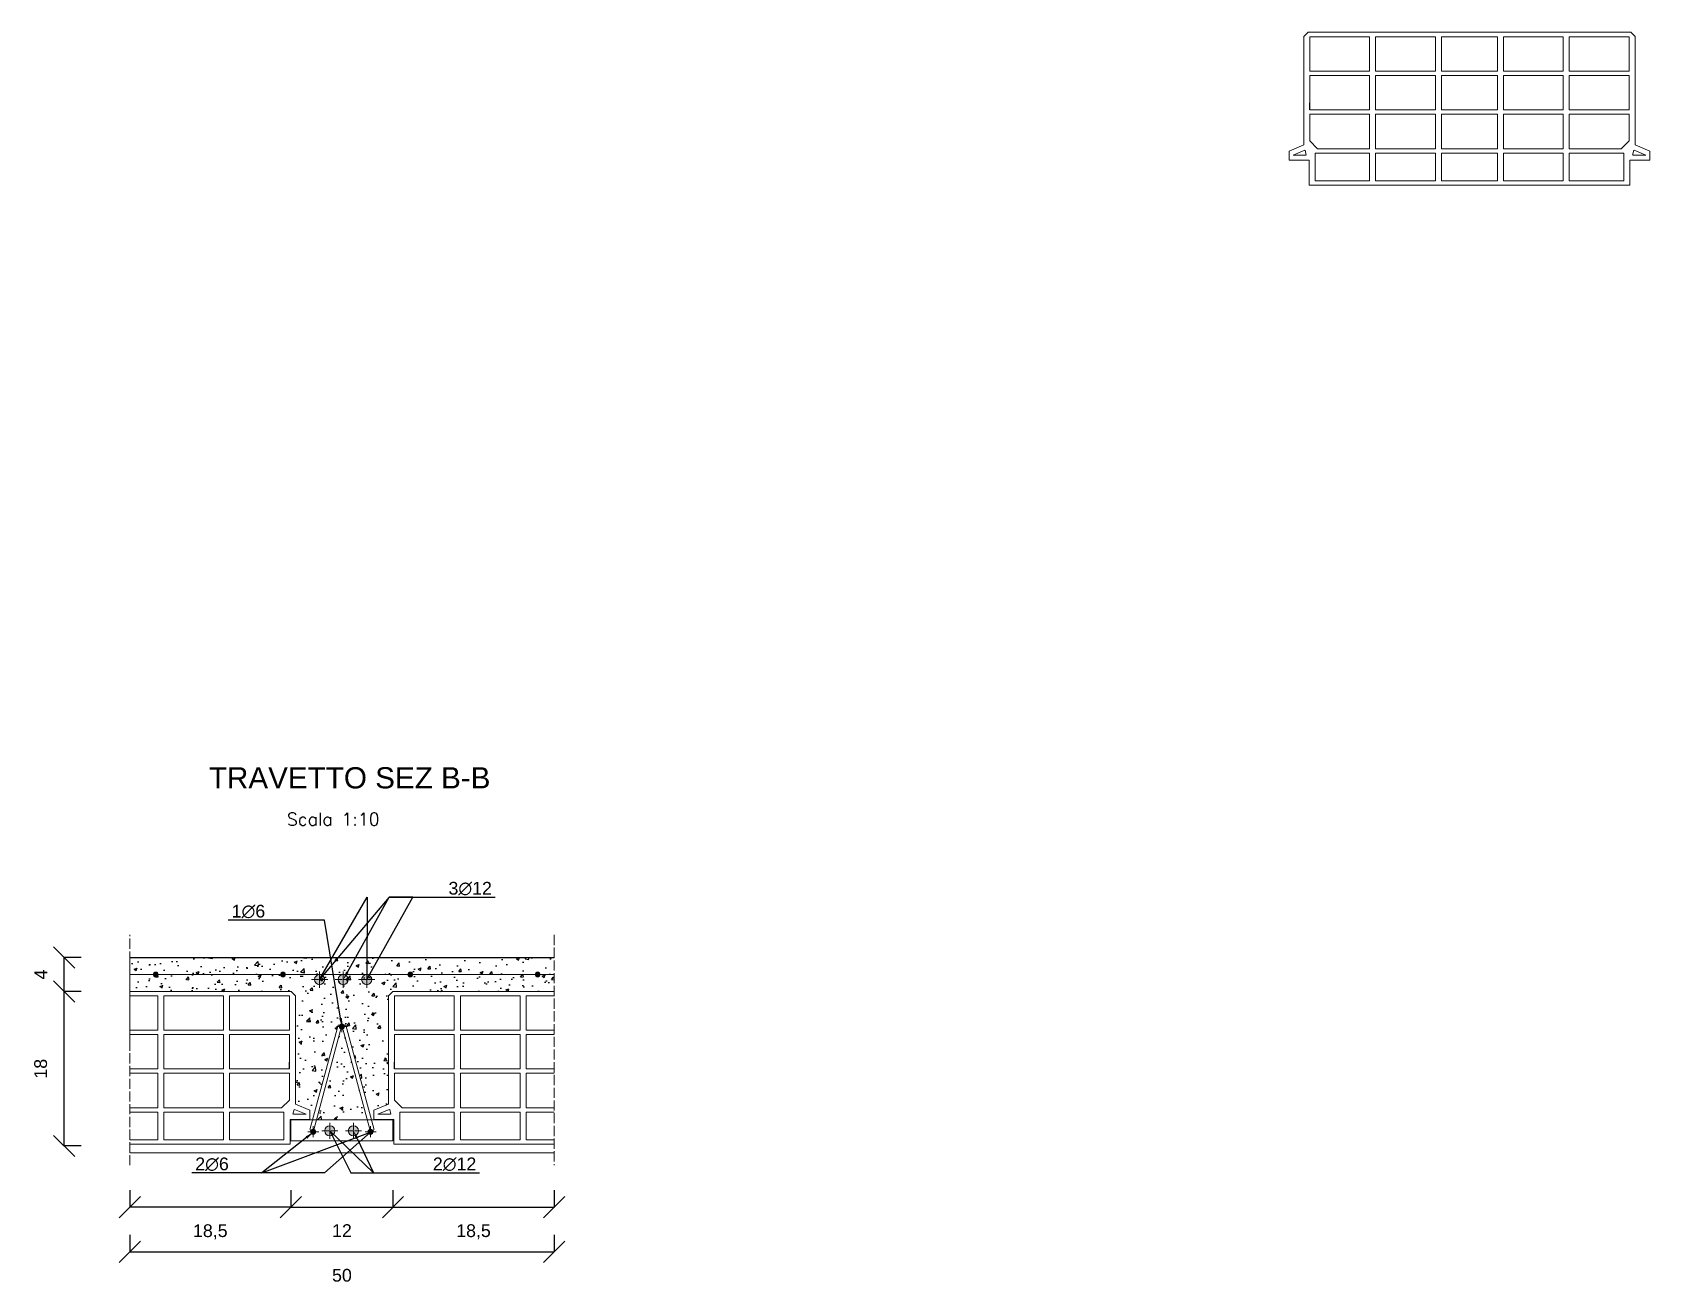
# Model space of a CAD drawing. Header units: millimetres. Extents: x -455371 to 117772, y -78417 to 116564.
# Drawn here: x -161131 to -159225, y -56983 to -55509 of the extents above; entities that cross this region are included whole.
import ezdxf
from ezdxf import colors
from ezdxf.entities.mleader import LeaderData, LeaderLine
from ezdxf.math import Vec2, Vec3

# ---------------------------------------------------------------- set-up
doc = ezdxf.new("R2010")
doc.units = ezdxf.units.MM
doc.linetypes.add('ACAD_ISO02W100', pattern=[15, 12, -3])
doc.linetypes.add('CENTER2', pattern=[28.575, 19.05, -3.175, 3.175, -3.175])
doc.layers.get('0').update_dxf_attribs({"color": 255})
for name, color, linetype, lineweight in [('armature', 5, 'Continuous', 18), ('Cls', 7, 'Continuous', 25), ('quote', 5, 'Continuous', 15), ('RETINO ARMATURE', 253, 'Continuous', 15), ('Scritte', 7, 'Continuous', 15), ('tratteggio 1 a 50', 230, 'ACAD_ISO02W100', 15), ('TRAV.PIGN.TELAIO', 30, 'Continuous', 15)]:
    doc.layers.add(name, color=color, linetype=linetype, lineweight=lineweight)
doc.layers.add('PIGNATTE', color=251, linetype='Continuous')
doc.layers.add('RETINI', color=253, linetype='Continuous')
doc.styles.get("Standard").update_dxf_attribs({"font": 'arial.ttf'})
doc.styles.add('TITOLI 1_100', font='romans.shx', dxfattribs={"height": 25})
doc.styles.add('TITOLI 1_200', font='romans.shx', dxfattribs={"height": 50})
doc.dimstyles.new('scala 1 a 10', dxfattribs={"dimtxt": 15, "dimasz": 25, "dimexe": 0.183, "dimexo": 0.1, "dimgap": 20, "dimtad": 2, "dimdec": 0, "dimlfac": 0.1, "dimzin": 0, "dimdsep": 46, "dimtxsty": 'Standard', "dimblk": 'OBLIQUE', "dimcen": -25, "dimadec": 0, "dimazin": 0, "dimtfac": 1, "dimtdec": 0, "dimtofl": 0, "dimtmove": 0, "dimatfit": 3, "dimfxl": 20, "dimfxlon": 1, "dimtolj": 1, "dimtzin": 0, "dimarcsym": 0})

# ---------------------------------------------------------------- blocks, each defined once
blk = doc.blocks.new('PIGNATTA')
at = {"ltscale": 100}
for p, q in [((-117361, -60336.9), (-117366.1, -60331.8)), ((-117744.4, -60423.1), (-117744.4, -60415.1))]:
    blk.add_line(p, q, dxfattribs=at)
at = {"layer": 'TRAV.PIGN.TELAIO', "ltscale": 100}
for p, q in [((-117751.5, -60336.9), (-117746.4, -60331.8)), ((-117751.5, -60464.5), (-117751.5, -60336.9)), ((-117746.4, -60331.8), (-117556.3, -60331.8)), ((-117673.9, -60337), (-117744.4, -60337)), ((-117744.4, -60377.5), (-117744.4, -60337)), ((-117673.9, -60377.5), (-117673.9, -60337)), ((-117596.3, -60337), (-117666.8, -60337)), ((-117666.8, -60377.5), (-117666.8, -60337)), ((-117596.3, -60377.5), (-117596.3, -60337)), ((-117589.2, -60377.5), (-117589.2, -60337)), ((-117589.2, -60337), (-117556.3, -60337)), ((-117366.1, -60331.8), (-117556.3, -60331.8)), ((-117523.4, -60337), (-117556.3, -60337)), ((-117523.4, -60377.5), (-117523.4, -60337)), ((-117516.2, -60337), (-117445.8, -60337)), ((-117516.2, -60377.5), (-117516.2, -60337)), ((-117445.8, -60377.5), (-117445.8, -60337)), ((-117438.6, -60337), (-117368.2, -60337)), ((-117438.6, -60377.5), (-117438.6, -60337)), ((-117368.2, -60377.5), (-117368.2, -60337)), ((-117361, -60464.5), (-117361, -60336.9)), ((-117673.9, -60377.5), (-117744.4, -60377.5)), ((-117673.9, -60382.6), (-117744.4, -60382.6)), ((-117744.4, -60423.1), (-117744.4, -60382.6)), ((-117673.9, -60423.1), (-117673.9, -60382.6)), ((-117596.3, -60377.5), (-117666.8, -60377.5)), ((-117596.3, -60382.6), (-117666.8, -60382.6)), ((-117666.8, -60423.1), (-117666.8, -60382.6)), ((-117596.3, -60423.1), (-117596.3, -60382.6)), ((-117589.2, -60377.5), (-117556.3, -60377.5)), ((-117589.2, -60423.1), (-117589.2, -60382.6)), ((-117589.2, -60382.6), (-117556.3, -60382.6)), ((-117523.4, -60377.5), (-117556.3, -60377.5)), ((-117523.4, -60382.6), (-117556.3, -60382.6)), ((-117523.4, -60423.1), (-117523.4, -60382.6)), ((-117516.2, -60377.5), (-117445.8, -60377.5)), ((-117516.2, -60382.6), (-117445.8, -60382.6)), ((-117516.2, -60423.1), (-117516.2, -60382.6)), ((-117445.8, -60423.1), (-117445.8, -60382.6)), ((-117438.6, -60377.5), (-117368.2, -60377.5)), ((-117438.6, -60382.6), (-117368.2, -60382.6)), ((-117438.6, -60423.1), (-117438.6, -60382.6)), ((-117368.2, -60423.1), (-117368.2, -60382.6)), ((-117673.9, -60423.1), (-117744.4, -60423.1)), ((-117673.9, -60423.1), (-117673.9, -60415.1)), ((-117666.8, -60423.1), (-117666.8, -60415.1)), ((-117596.3, -60423.1), (-117666.8, -60423.1)), ((-117596.3, -60423.1), (-117596.3, -60415.1)), ((-117589.2, -60423.1), (-117589.2, -60415.1)), ((-117589.2, -60423.1), (-117556.3, -60423.1)), ((-117523.4, -60423.1), (-117556.3, -60423.1)), ((-117523.4, -60423.1), (-117523.4, -60415.1)), ((-117516.2, -60423.1), (-117516.2, -60415.1)), ((-117516.2, -60423.1), (-117445.8, -60423.1)), ((-117445.8, -60423.1), (-117445.8, -60415.1)), ((-117438.6, -60423.1), (-117438.6, -60415.1)), ((-117438.6, -60423.1), (-117368.2, -60423.1)), ((-117368.2, -60423.1), (-117368.2, -60415.1)), ((-117744.4, -60459.8), (-117744.4, -60428.3)), ((-117673.9, -60428.3), (-117744.4, -60428.3)), ((-117673.9, -60469), (-117673.9, -60428.3)), ((-117666.8, -60469), (-117666.8, -60428.3)), ((-117596.3, -60428.3), (-117666.8, -60428.3)), ((-117596.3, -60469), (-117596.3, -60428.3)), ((-117589.2, -60469), (-117589.2, -60428.3)), ((-117589.2, -60428.3), (-117556.3, -60428.3)), ((-117523.4, -60428.3), (-117556.3, -60428.3)), ((-117523.4, -60469), (-117523.4, -60428.3)), ((-117516.2, -60469), (-117516.2, -60428.3)), ((-117516.2, -60428.3), (-117445.8, -60428.3)), ((-117445.8, -60469), (-117445.8, -60428.3)), ((-117438.6, -60469), (-117438.6, -60428.3)), ((-117438.6, -60428.3), (-117368.2, -60428.3)), ((-117368.2, -60459.8), (-117368.2, -60428.3)), ((-117735.2, -60469), (-117744.4, -60459.8)), ((-117377.4, -60469), (-117368.2, -60459.8)), ((-117768.6, -60471.7), (-117751.5, -60464.5)), ((-117768.6, -60482.6), (-117768.6, -60471.7)), ((-117763.9, -60476.4), (-117750.4, -60470.7)), ((-117749.1, -60476.4), (-117763.9, -60476.4)), ((-117748.5, -60476.4), (-117749.8, -60470.7)), ((-117738, -60474.2), (-117673.9, -60474.2)), ((-117738, -60474.2), (-117738, -60506.7)), ((-117735.2, -60469), (-117673.9, -60469)), ((-117673.9, -60506.7), (-117673.9, -60474.2)), ((-117666.8, -60469), (-117596.3, -60469)), ((-117666.8, -60474.2), (-117596.3, -60474.2)), ((-117666.8, -60506.7), (-117666.8, -60474.2)), ((-117596.3, -60506.7), (-117596.3, -60474.2)), ((-117589.2, -60469), (-117556.3, -60469)), ((-117589.2, -60506.7), (-117589.2, -60474.2)), ((-117589.2, -60474.2), (-117556.3, -60474.2)), ((-117523.4, -60469), (-117556.3, -60469)), ((-117523.4, -60474.2), (-117556.3, -60474.2)), ((-117523.4, -60506.7), (-117523.4, -60474.2)), ((-117445.8, -60469), (-117516.2, -60469)), ((-117445.8, -60474.2), (-117516.2, -60474.2)), ((-117516.2, -60506.7), (-117516.2, -60474.2)), ((-117445.8, -60506.7), (-117445.8, -60474.2)), ((-117377.4, -60469), (-117438.6, -60469)), ((-117374.5, -60474.2), (-117438.6, -60474.2)), ((-117438.6, -60506.7), (-117438.6, -60474.2)), ((-117374.5, -60474.2), (-117374.5, -60506.7)), ((-117364, -60476.4), (-117362.7, -60470.7)), ((-117363.5, -60476.4), (-117348.6, -60476.4)), ((-117348.6, -60476.4), (-117362.1, -60470.7)), ((-117343.9, -60471.7), (-117361, -60464.5)), ((-117343.9, -60482.6), (-117343.9, -60471.7)), ((-117745.2, -60482.6), (-117768.6, -60482.6)), ((-117745.2, -60482.6), (-117745.2, -60511.8)), ((-117367.4, -60482.6), (-117343.9, -60482.6)), ((-117367.4, -60482.6), (-117367.4, -60511.8)), ((-117745.2, -60511.8), (-117556.3, -60511.8)), ((-117673.9, -60506.7), (-117738, -60506.7)), ((-117596.3, -60506.7), (-117666.8, -60506.7)), ((-117589.2, -60506.7), (-117556.3, -60506.7)), ((-117523.4, -60506.7), (-117556.3, -60506.7)), ((-117367.4, -60511.8), (-117556.3, -60511.8)), ((-117516.2, -60506.7), (-117445.8, -60506.7)), ((-117438.6, -60506.7), (-117374.5, -60506.7))]:
    blk.add_line(p, q, dxfattribs=at)
blk = doc.blocks.new('_Oblique')
at = {"color": 0, "linetype": 'ByBlock', "lineweight": -2}
blk.add_line((-0.5, -0.5), (0.5, 0.5), dxfattribs=at)
blk = doc.blocks.new('*D2025')
at = {"layer": 'Defpoints', "color": 0, "transparency": 16777216}
for p in [(-161093.5, -56638.7), (-161016.2, -56638.7), (-161016.2, -56820.7)]:
    blk.add_point(p, dxfattribs=at)
at = {"layer": 'quote', "color": 0, "lineweight": -2, "transparency": 16777216}
for p, q in [((-161073.5, -56638.7), (-161093.6, -56638.7)), ((-161093.5, -56820.7), (-161093.5, -56638.7)), ((-161073.5, -56820.7), (-161093.6, -56820.7))]:
    blk.add_line(p, q, dxfattribs=at)
at = {"layer": 'quote', "color": 0, "lineweight": -2, "transparency": 16777216, "xscale": 25, "yscale": 25, "zscale": 25}
for p, rotation in [((-161093.5, -56638.7), 90), ((-161093.5, -56820.7), 270)]:
    blk.add_blockref('_Oblique', p, dxfattribs=dict(at, rotation=rotation))
at = {"layer": 'quote', "color": 0, "transparency": 16777216, "insert": (-161121.1, -56729.7), "char_height": 15, "attachment_point": 5, "rotation": 90}
blk.add_mtext('\\A1;18', dxfattribs=at)
blk = doc.blocks.new('*D2026')
at = {"layer": 'Defpoints', "color": 0, "transparency": 16777216}
for p in [(-161093.5, -56598.7), (-161016.2, -56598.7), (-161016.2, -56638.7)]:
    blk.add_point(p, dxfattribs=at)
at = {"layer": 'quote', "color": 0, "lineweight": -2, "transparency": 16777216}
for p, q in [((-161073.5, -56598.7), (-161093.6, -56598.7)), ((-161093.5, -56638.7), (-161093.5, -56598.7)), ((-161073.5, -56638.7), (-161093.6, -56638.7))]:
    blk.add_line(p, q, dxfattribs=at)
at = {"layer": 'quote', "color": 0, "lineweight": -2, "transparency": 16777216, "xscale": 25, "yscale": 25, "zscale": 25}
for p, rotation in [((-161093.5, -56598.7), 90), ((-161093.5, -56638.7), 270)]:
    blk.add_blockref('_Oblique', p, dxfattribs=dict(at, rotation=rotation))
at = {"layer": 'quote', "color": 0, "transparency": 16777216, "insert": (-161121, -56618.7), "char_height": 15, "attachment_point": 5, "rotation": 90}
blk.add_mtext('\\A1;4', dxfattribs=at)
blk = doc.blocks.new('*U2027')
at = {"layer": 'quote', "color": 0, "linetype": 'CENTER2', "transparency": 16777216}
for p, q in [((-9.5, 0), (-1.2, 0)), ((0, 1.2), (0, 9.5)), ((1.2, 0), (9.5, 0)), ((0, -9.5), (0, -1.2))]:
    blk.add_line(p, q, dxfattribs=at)
at = {"layer": 'quote', "color": 0, "linetype": 'Continuous', "transparency": 16777216}
for p, q in [((-0.6, 0), (0.6, 0)), ((0, -0.6), (0, 0.6))]:
    blk.add_line(p, q, dxfattribs=at)
blk = doc.blocks.new('*U2028')
at = {"layer": 'quote', "color": 0, "linetype": 'CENTER2', "transparency": 16777216}
for p, q in [((-9.5, 0), (-1.2, 0)), ((0, 1.2), (0, 9.5)), ((1.2, 0), (9.5, 0)), ((0, -9.5), (0, -1.2))]:
    blk.add_line(p, q, dxfattribs=at)
at = {"layer": 'quote', "color": 0, "linetype": 'Continuous', "transparency": 16777216}
for p, q in [((-0.6, 0), (0.6, 0)), ((0, -0.6), (0, 0.6))]:
    blk.add_line(p, q, dxfattribs=at)
blk = doc.blocks.new('*U2029')
at = {"layer": 'quote', "color": 0, "linetype": 'CENTER2', "transparency": 16777216}
for p, q in [((-9.5, 0), (-1.2, 0)), ((0, 1.2), (0, 9.5)), ((1.2, 0), (9.5, 0)), ((0, -9.5), (0, -1.2))]:
    blk.add_line(p, q, dxfattribs=at)
at = {"layer": 'quote', "color": 0, "linetype": 'Continuous', "transparency": 16777216}
for p, q in [((-0.6, 0), (0.6, 0)), ((0, -0.6), (0, 0.6))]:
    blk.add_line(p, q, dxfattribs=at)
blk = doc.blocks.new('*U2030')
at = {"layer": 'quote', "color": 0, "linetype": 'CENTER2', "transparency": 16777216}
for p, q in [((-6.5, 0), (-0.6, 0)), ((0, 0.6), (0, 6.5)), ((0.6, 0), (6.5, 0)), ((0, -6.5), (0, -0.6))]:
    blk.add_line(p, q, dxfattribs=at)
at = {"layer": 'quote', "color": 0, "linetype": 'Continuous', "transparency": 16777216}
for p, q in [((-0.3, 0), (0.3, 0)), ((0, -0.3), (0, 0.3))]:
    blk.add_line(p, q, dxfattribs=at)
blk = doc.blocks.new('*U2031')
at = {"layer": 'quote', "color": 0, "linetype": 'CENTER2', "transparency": 16777216}
for p, q in [((-6.5, 0), (-0.6, 0)), ((0, 0.6), (0, 6.5)), ((0.6, 0), (6.5, 0)), ((0, -6.5), (0, -0.6))]:
    blk.add_line(p, q, dxfattribs=at)
at = {"layer": 'quote', "color": 0, "linetype": 'Continuous', "transparency": 16777216}
for p, q in [((-0.3, 0), (0.3, 0)), ((0, -0.3), (0, 0.3))]:
    blk.add_line(p, q, dxfattribs=at)
blk = doc.blocks.new('*U2032')
at = {"layer": 'quote', "color": 0, "linetype": 'CENTER2', "transparency": 16777216}
for p, q in [((-6.5, 0), (-0.6, 0)), ((0, 0.6), (0, 6.5)), ((0.6, 0), (6.5, 0)), ((0, -6.5), (0, -0.6))]:
    blk.add_line(p, q, dxfattribs=at)
at = {"layer": 'quote', "color": 0, "linetype": 'Continuous', "transparency": 16777216}
for p, q in [((-0.3, 0), (0.3, 0)), ((0, -0.3), (0, 0.3))]:
    blk.add_line(p, q, dxfattribs=at)
blk = doc.blocks.new('*U2033')
at = {"layer": 'quote', "color": 0, "linetype": 'CENTER2', "transparency": 16777216}
for p, q in [((-9.5, 0), (-1.2, 0)), ((0, 1.2), (0, 9.5)), ((1.2, 0), (9.5, 0)), ((0, -9.5), (0, -1.2))]:
    blk.add_line(p, q, dxfattribs=at)
at = {"layer": 'quote', "color": 0, "linetype": 'Continuous', "transparency": 16777216}
for p, q in [((-0.6, 0), (0.6, 0)), ((0, -0.6), (0, 0.6))]:
    blk.add_line(p, q, dxfattribs=at)
blk = doc.blocks.new('*U2034')
at = {"layer": 'quote', "color": 0, "linetype": 'CENTER2', "transparency": 16777216}
for p, q in [((-9.5, 0), (-1.2, 0)), ((0, 1.2), (0, 9.5)), ((1.2, 0), (9.5, 0)), ((0, -9.5), (0, -1.2))]:
    blk.add_line(p, q, dxfattribs=at)
at = {"layer": 'quote', "color": 0, "linetype": 'Continuous', "transparency": 16777216}
for p, q in [((-0.6, 0), (0.6, 0)), ((0, -0.6), (0, 0.6))]:
    blk.add_line(p, q, dxfattribs=at)
blk = doc.blocks.new('*D2064')
at = {"layer": 'Defpoints', "color": 0, "transparency": 16777216}
for p in [(-160826.3, -56814.7), (-160706.1, -56814.7), (-160706.1, -56892.8)]:
    blk.add_point(p, dxfattribs=at)
at = {"layer": 'quote', "color": 0, "lineweight": -2, "transparency": 16777216}
for p, q in [((-160826.3, -56872.8), (-160826.3, -56893)), ((-160706.1, -56872.8), (-160706.1, -56893)), ((-160826.3, -56892.8), (-160706.1, -56892.8))]:
    blk.add_line(p, q, dxfattribs=at)
at = {"layer": 'quote', "color": 0, "lineweight": -2, "transparency": 16777216, "xscale": 25, "yscale": 25, "zscale": 25, "rotation": 180}
blk.add_blockref('_Oblique', (-160826.3, -56892.8), dxfattribs=at)
at = {"layer": 'quote', "color": 0, "lineweight": -2, "transparency": 16777216, "xscale": 25, "yscale": 25, "zscale": 25}
blk.add_blockref('_Oblique', (-160706.1, -56892.8), dxfattribs=at)
at = {"layer": 'quote', "color": 0, "transparency": 16777216, "insert": (-160766.2, -56920.4), "char_height": 15, "attachment_point": 5}
blk.add_mtext('\\A1;12', dxfattribs=at)
blk = doc.blocks.new('*D2065')
at = {"layer": 'Defpoints', "color": 0, "transparency": 16777216}
for p in [(-160706.1, -56814.7), (-160516.2, -56818.7), (-160516.2, -56892.8)]:
    blk.add_point(p, dxfattribs=at)
at = {"layer": 'quote', "color": 0, "lineweight": -2, "transparency": 16777216}
for p, q in [((-160706.1, -56872.8), (-160706.1, -56893)), ((-160516.2, -56872.8), (-160516.2, -56893)), ((-160706.1, -56892.8), (-160516.2, -56892.8))]:
    blk.add_line(p, q, dxfattribs=at)
at = {"layer": 'quote', "color": 0, "lineweight": -2, "transparency": 16777216, "xscale": 25, "yscale": 25, "zscale": 25, "rotation": 180}
blk.add_blockref('_Oblique', (-160706.1, -56892.8), dxfattribs=at)
at = {"layer": 'quote', "color": 0, "lineweight": -2, "transparency": 16777216, "xscale": 25, "yscale": 25, "zscale": 25}
blk.add_blockref('_Oblique', (-160516.2, -56892.8), dxfattribs=at)
at = {"layer": 'quote', "color": 0, "transparency": 16777216, "insert": (-160611.2, -56921.9), "char_height": 15, "attachment_point": 5}
blk.add_mtext('\\A1;18,5', dxfattribs=at)
blk = doc.blocks.new('*D2066')
at = {"layer": 'Defpoints', "color": 0, "transparency": 16777216}
for p in [(-161016.2, -56820.7), (-160516.2, -56820.7), (-160516.2, -56945.4)]:
    blk.add_point(p, dxfattribs=at)
at = {"layer": 'quote', "color": 0, "lineweight": -2, "transparency": 16777216}
for p, q in [((-161016.2, -56925.4), (-161016.2, -56945.6)), ((-160516.2, -56925.4), (-160516.2, -56945.6)), ((-161016.2, -56945.4), (-160516.2, -56945.4))]:
    blk.add_line(p, q, dxfattribs=at)
at = {"layer": 'quote', "color": 0, "lineweight": -2, "transparency": 16777216, "xscale": 25, "yscale": 25, "zscale": 25, "rotation": 180}
blk.add_blockref('_Oblique', (-161016.2, -56945.4), dxfattribs=at)
at = {"layer": 'quote', "color": 0, "lineweight": -2, "transparency": 16777216, "xscale": 25, "yscale": 25, "zscale": 25}
blk.add_blockref('_Oblique', (-160516.2, -56945.4), dxfattribs=at)
at = {"layer": 'quote', "color": 0, "transparency": 16777216, "insert": (-160766.2, -56973.1), "char_height": 15, "attachment_point": 5}
blk.add_mtext('\\A1;50', dxfattribs=at)
blk = doc.blocks.new('*D2089')
at = {"layer": 'Defpoints', "color": 0, "transparency": 16777216}
for p in [(-161016.2, -56818.7), (-160826.3, -56814.7), (-161016.2, -56892.8)]:
    blk.add_point(p, dxfattribs=at)
at = {"layer": 'quote', "color": 0, "lineweight": -2, "transparency": 16777216}
for p, q in [((-161016.2, -56872.8), (-161016.2, -56893)), ((-160826.3, -56872.8), (-160826.3, -56893)), ((-160826.3, -56892.8), (-161016.2, -56892.8))]:
    blk.add_line(p, q, dxfattribs=at)
at = {"layer": 'quote', "color": 0, "lineweight": -2, "transparency": 16777216, "xscale": 25, "yscale": 25, "zscale": 25, "rotation": 180}
blk.add_blockref('_Oblique', (-161016.2, -56892.8), dxfattribs=at)
at = {"layer": 'quote', "color": 0, "lineweight": -2, "transparency": 16777216, "xscale": 25, "yscale": 25, "zscale": 25}
blk.add_blockref('_Oblique', (-160826.3, -56892.8), dxfattribs=at)
at = {"layer": 'quote', "color": 0, "transparency": 16777216, "insert": (-160921.3, -56921.9), "char_height": 15, "attachment_point": 5}
blk.add_mtext('\\A1;18,5', dxfattribs=at)

msp = doc.modelspace()

# ---------------------------------------------------------------- hatches: boundary and pattern name
at = {"layer": 'RETINI', "ltscale": 100}
h = msp.add_hatch(dxfattribs=at)
h.set_pattern_fill('AR-CONC', color=256, scale=0.2)
h.set_pattern_definition([(50, (-42959.946, 2978.837), (36.436934, -3.187817), [3.81, -41.91]), (355, (-42959.946, 2978.837), (-7.048684, 38.211369), [3.048, -33.528117]), (100.451445, (-42956.91, 2978.57), (29.388249, 35.02355), [3.238002, -35.618049]), (46.1842, (-42959.946, 2988.997), (54.215808, -8.408466), [5.715, -62.865]), (96.635558, (-42955.43, 2988.296), (47.480827, 49.485225), [4.857005, -53.427122]), (351.18415, (-42959.946, 2988.997), (47.480827, 49.485225), [4.571993, -50.291946]), (21, (-42954.866, 2986.457), (30.322878, -20.4530396), [3.81, -41.91]), (326, (-42954.866, 2986.457), (12.360406, 36.837593), [3.048, -33.528]), (71.451445, (-42952.34, 2984.752), (42.683284, 16.384554), [3.238002, -35.617988]), (37.5, (-42959.946, 2978.837), (0.6177207, 16.9110078), [0, -33.1216, 0, -34.036, 0, -33.655]), (7.5, (-42959.946, 2978.837), (13.3639325, 20.036115), [0, -19.4056, 0, -32.3596, 0, -12.827]), (327.5, (-42971.275, 2978.837), (27.118119, -1.1457488), [0, -12.7, 0, -39.624, 0, -52.578]), (317.5, (-42976.355, 2978.837), (29.6258363, 5.085298), [0, -16.51, 0, -26.3144, 0, -37.338])])
h.paths.add_polyline_path([(-160765, -56682.8, -0.201615), (-160767.4, -56682.8), (-160796, -56789.7), (-160736.3, -56789.7)], flags=17)
edge = h.paths.add_edge_path()
edge.add_line((-160516.2, -56638.7), (-160516.2, -56613.3))
edge.add_line((-160516.2, -56613.3), (-160532.7, -56613.3))
edge.add_arc((-160535.6, -56613.3), 2.9, -180, 0, ccw=False)
edge.add_line((-160538.5, -56613.3), (-160682.7, -56613.3))
edge.add_arc((-160685.6, -56613.3), 2.9, -180, 0, ccw=False)
edge.add_line((-160688.5, -56613.3), (-160746.7, -56613.3))
edge.add_arc((-160752.7, -56613.3), 6, -180, 0, ccw=False)
edge.add_line((-160758.7, -56613.3), (-160774.5, -56613.3))
edge.add_arc((-160780.5, -56613.3), 6, -180, 0, ccw=False)
edge.add_line((-160786.5, -56613.3), (-160832.7, -56613.3))
edge.add_arc((-160835.6, -56613.3), 2.9, -180, 0, ccw=False)
edge.add_line((-160838.5, -56613.3), (-160982.7, -56613.3))
edge.add_arc((-160985.6, -56613.3), 2.9, -180, 0, ccw=False)
edge.add_line((-160988.5, -56613.3), (-161016.2, -56613.3))
edge.add_line((-161016.2, -56613.3), (-161016.2, -56638.7))
edge.add_line((-161016.2, -56638.7), (-160826.1, -56638.7))
edge.add_line((-160826.1, -56638.7), (-160821, -56643.8))
edge.add_line((-160821, -56643.8), (-160821, -56771.4))
edge.add_line((-160821, -56771.4), (-160803.9, -56778.6))
edge.add_line((-160803.9, -56778.6), (-160803.9, -56789.7))
edge.add_line((-160803.9, -56789.7), (-160801, -56789.7))
edge.add_line((-160801, -56789.7), (-160770.8, -56678.5))
edge.add_line((-160770.8, -56678.5), (-160768.8, -56678.5))
edge.add_arc((-160766.2, -56680.1), 3, 31.4695, 148.5305, ccw=False)
edge.add_line((-160763.7, -56678.5), (-160761.6, -56678.5))
edge.add_line((-160761.6, -56678.5), (-160731.5, -56789.7))
edge.add_line((-160731.5, -56789.7), (-160728.6, -56789.7))
edge.add_line((-160728.6, -56789.7), (-160728.6, -56778.6))
edge.add_line((-160728.6, -56778.6), (-160711.4, -56771.4))
edge.add_line((-160711.4, -56771.4), (-160711.4, -56643.8))
edge.add_line((-160711.4, -56643.8), (-160706.3, -56638.7))
edge.add_line((-160706.3, -56638.7), (-160516.2, -56638.7))
edge = h.paths.add_edge_path()
edge.add_line((-160516.2, -56613.3), (-160516.2, -56598.7))
edge.add_line((-160516.2, -56598.7), (-161016.2, -56598.7))
edge.add_line((-161016.2, -56598.7), (-161016.2, -56613.3))
edge.add_line((-161016.2, -56613.3), (-160988.5, -56613.3))
edge.add_arc((-160985.6, -56613.3), 2.9, 0, 180, ccw=False)
edge.add_line((-160982.7, -56613.3), (-160838.5, -56613.3))
edge.add_arc((-160835.6, -56613.3), 2.9, 0, 180, ccw=False)
edge.add_line((-160832.7, -56613.3), (-160786.5, -56613.3))
edge.add_arc((-160780.5, -56613.3), 6, 0, 180, ccw=False)
edge.add_line((-160774.5, -56613.3), (-160758.7, -56613.3))
edge.add_arc((-160752.7, -56613.3), 6, 0, 180, ccw=False)
edge.add_line((-160746.7, -56613.3), (-160688.5, -56613.3))
edge.add_arc((-160685.6, -56613.3), 2.9, 0, 180, ccw=False)
edge.add_line((-160682.7, -56613.3), (-160538.5, -56613.3))
edge.add_arc((-160535.6, -56613.3), 2.9, 0, 180, ccw=False)
edge.add_line((-160532.7, -56613.3), (-160516.2, -56613.3))
at = {"layer": 'RETINO ARMATURE', "ltscale": 100}
for points in [[(-160982.7, -56618.7, 1), (-160988.5, -56618.7, 1)], [(-160832.7, -56618.7, 1), (-160838.5, -56618.7, 1)], [(-160682.7, -56618.7, 1), (-160688.5, -56618.7, 1)], [(-160532.7, -56618.7, 1), (-160538.5, -56618.7, 1)], [(-160763.2, -56680.1, 1), (-160769.2, -56680.1, 1)], [(-160797, -56804, 1), (-160803, -56804, 1)], [(-160735.4, -56804, -1), (-160729.4, -56804, -1)]]:
    msp.add_hatch(color=256, dxfattribs=at).paths.add_polyline_path(points)
at = {"layer": 'RETINO ARMATURE'}
h = msp.add_hatch(color=256, dxfattribs=at)
h.dxf.hatch_style = 1
h.paths.add_polyline_path([(-160774.5, -56802.9, 1), (-160786.5, -56802.9, 1)])
h.paths.add_polyline_path([(-160746.7, -56802.9, 1), (-160758.7, -56802.9, 1)])
h.paths.add_polyline_path([(-160770.7, -56624.7, 1), (-160758.7, -56624.7, 1)])
h.paths.add_polyline_path([(-160743, -56624.7, 1), (-160731, -56624.7, 1)])
h.paths.add_polyline_path([(-160798.5, -56624.7, 1), (-160786.5, -56624.7, 1)])

# ---------------------------------------------------------------- linework, layer by layer
at = {"ltscale": 100}
msp.add_line((-160704.3, -56730), (-160704.3, -56721.9), dxfattribs=at)
at = {"layer": 'armature', "ltscale": 100}
for p, q in [((-161016.2, -56618.7), (-160516.2, -56618.7)), ((-160770.8, -56678.5), (-160803.8, -56800.2)), ((-160766.2, -56678.5), (-160799.2, -56801.7)), ((-160770.8, -56678.5), (-160761.6, -56678.5)), ((-160766.2, -56678.5), (-160732.4, -56804)), ((-160761.6, -56678.5), (-160728.6, -56800.2))]:
    msp.add_line(p, q, dxfattribs=at)
for centre, radius in [((-160985.6, -56618.7), 2.9), ((-160835.6, -56618.7), 2.9), ((-160685.6, -56618.7), 2.9), ((-160535.6, -56618.7), 2.9), ((-160766.2, -56680.1), 3), ((-160800, -56804), 3), ((-160780.5, -56802.9), 6), ((-160752.7, -56802.9), 6), ((-160732.4, -56804), 3)]:
    msp.add_circle(centre, radius, dxfattribs=at)
at = {"layer": 'armature'}
for centre in [(-160792.5, -56624.7), (-160764.7, -56624.7), (-160737, -56624.7), (-160780.5, -56802.9), (-160752.7, -56802.9)]:
    msp.add_circle(centre, 6, dxfattribs=at)
at = {"layer": 'armature', "ltscale": 100}
for centre, start, end in [((-160800, -56800.7), 171.4052, 274.2392), ((-160732.4, -56800.7), 265.7608, 8.5948)]:
    msp.add_arc(centre, 3.81, start, end, dxfattribs=at)
at = {"layer": 'Cls'}
msp.add_line((-161016.2, -56598.7), (-160516.2, -56598.7), dxfattribs=at)
at = {"layer": 'PIGNATTE', "linetype": 'Continuous'}
msp.add_line((-160828.1, -56730), (-160828.1, -56721.9), dxfattribs=at)
at = {"layer": 'quote'}
msp.add_lwpolyline([(-161016.2, -56818.7), (-161016.2, -56828.7), (-160516.2, -56828.7)], dxfattribs=at)
at = {"layer": 'tratteggio 1 a 50'}
for p, q in [((-161016.2, -56843.4), (-161016.2, -56572)), ((-161016.2, -56701.4), (-161016.2, -56598.7))]:
    msp.add_line(p, q, dxfattribs=at)
msp.add_lwpolyline([(-160516.2, -56572), (-160516.2, -56843.4)], dxfattribs=at)
at = {"layer": 'TRAV.PIGN.TELAIO', "ltscale": 100}
for p, q in [((-160983.3, -56643.8), (-161016.2, -56643.8)), ((-160983.3, -56684.3), (-160983.3, -56643.8)), ((-160976.2, -56643.8), (-160905.7, -56643.8)), ((-160976.2, -56684.3), (-160976.2, -56643.8)), ((-160905.7, -56684.3), (-160905.7, -56643.8)), ((-160898.6, -56643.8), (-160828.1, -56643.8)), ((-160898.6, -56684.3), (-160898.6, -56643.8)), ((-160828.1, -56684.3), (-160828.1, -56643.8)), ((-160711.4, -56643.8), (-160706.3, -56638.7)), ((-160711.4, -56771.4), (-160711.4, -56643.8)), ((-160706.3, -56638.7), (-160516.2, -56638.7)), ((-160633.8, -56643.8), (-160704.3, -56643.8)), ((-160704.3, -56684.3), (-160704.3, -56643.8)), ((-160633.8, -56684.3), (-160633.8, -56643.8)), ((-160556.2, -56643.8), (-160626.7, -56643.8)), ((-160626.7, -56684.3), (-160626.7, -56643.8)), ((-160556.2, -56684.3), (-160556.2, -56643.8)), ((-160549.1, -56684.3), (-160549.1, -56643.8)), ((-160549.1, -56643.8), (-160516.2, -56643.8)), ((-160983.3, -56684.3), (-161016.2, -56684.3)), ((-160976.2, -56684.3), (-160905.7, -56684.3)), ((-160898.6, -56684.3), (-160828.1, -56684.3)), ((-160633.8, -56684.3), (-160704.3, -56684.3)), ((-160556.2, -56684.3), (-160626.7, -56684.3)), ((-160549.1, -56684.3), (-160516.2, -56684.3)), ((-160983.3, -56689.5), (-161016.2, -56689.5)), ((-160983.3, -56718.6), (-160983.3, -56689.5)), ((-160976.2, -56689.5), (-160905.7, -56689.5)), ((-160976.2, -56730), (-160976.2, -56689.5)), ((-160905.7, -56730), (-160905.7, -56689.5)), ((-160898.6, -56689.5), (-160828.1, -56689.5)), ((-160898.6, -56730), (-160898.6, -56689.5)), ((-160828.1, -56730), (-160828.1, -56689.5)), ((-160633.8, -56689.5), (-160704.3, -56689.5)), ((-160704.3, -56730), (-160704.3, -56689.5)), ((-160633.8, -56730), (-160633.8, -56689.5)), ((-160556.2, -56689.5), (-160626.7, -56689.5)), ((-160626.7, -56730), (-160626.7, -56689.5)), ((-160556.2, -56730), (-160556.2, -56689.5)), ((-160549.1, -56730), (-160549.1, -56689.5)), ((-160549.1, -56689.5), (-160516.2, -56689.5)), ((-160983.3, -56730), (-160983.3, -56718.6)), ((-160976.2, -56730), (-160976.2, -56721.9)), ((-160905.7, -56730), (-160905.7, -56721.9)), ((-160898.6, -56730), (-160898.6, -56721.9)), ((-160633.8, -56730), (-160633.8, -56721.9)), ((-160626.7, -56730), (-160626.7, -56721.9)), ((-160556.2, -56730), (-160556.2, -56721.9)), ((-160549.1, -56730), (-160549.1, -56721.9)), ((-160983.3, -56730), (-161016.2, -56730)), ((-160983.3, -56735.1), (-161016.2, -56735.1)), ((-160983.3, -56775.9), (-160983.3, -56735.1)), ((-160976.2, -56730), (-160905.7, -56730)), ((-160976.2, -56775.9), (-160976.2, -56735.1)), ((-160976.2, -56735.1), (-160905.7, -56735.1)), ((-160905.7, -56775.9), (-160905.7, -56735.1)), ((-160898.6, -56730), (-160828.1, -56730)), ((-160898.6, -56775.9), (-160898.6, -56735.1)), ((-160898.6, -56735.1), (-160828.1, -56735.1)), ((-160828.1, -56766.7), (-160828.1, -56735.1)), ((-160633.8, -56730), (-160704.3, -56730)), ((-160704.3, -56766.7), (-160704.3, -56735.1)), ((-160633.8, -56735.1), (-160704.3, -56735.1)), ((-160633.8, -56775.9), (-160633.8, -56735.1)), ((-160556.2, -56730), (-160626.7, -56730)), ((-160626.7, -56775.9), (-160626.7, -56735.1)), ((-160556.2, -56735.1), (-160626.7, -56735.1)), ((-160556.2, -56775.9), (-160556.2, -56735.1)), ((-160549.1, -56730), (-160516.2, -56730)), ((-160549.1, -56775.9), (-160549.1, -56735.1)), ((-160549.1, -56735.1), (-160516.2, -56735.1)), ((-160983.3, -56775.9), (-161016.2, -56775.9)), ((-160983.3, -56781), (-161016.2, -56781)), ((-160983.3, -56813.5), (-160983.3, -56781)), ((-160905.7, -56775.9), (-160976.2, -56775.9)), ((-160905.7, -56781), (-160976.2, -56781)), ((-160976.2, -56813.5), (-160976.2, -56781)), ((-160905.7, -56813.5), (-160905.7, -56781)), ((-160837.3, -56775.9), (-160898.6, -56775.9)), ((-160834.5, -56781), (-160898.6, -56781)), ((-160898.6, -56813.5), (-160898.6, -56781)), ((-160837.3, -56775.9), (-160828.1, -56766.7)), ((-160834.5, -56781), (-160834.5, -56813.5)), ((-160824, -56783.3), (-160822.6, -56777.6)), ((-160823.4, -56783.3), (-160808.5, -56783.3)), ((-160808.5, -56783.3), (-160822.1, -56777.6)), ((-160803.9, -56778.6), (-160821, -56771.4)), ((-160803.9, -56789.4), (-160803.9, -56778.6)), ((-160728.6, -56778.6), (-160711.4, -56771.4)), ((-160728.6, -56789.4), (-160728.6, -56778.6)), ((-160723.9, -56783.3), (-160710.4, -56777.6)), ((-160709, -56783.3), (-160723.9, -56783.3)), ((-160708.4, -56783.3), (-160709.8, -56777.6)), ((-160695.1, -56775.9), (-160704.3, -56766.7)), ((-160698, -56781), (-160633.8, -56781)), ((-160698, -56781), (-160698, -56813.5)), ((-160695.1, -56775.9), (-160633.8, -56775.9)), ((-160633.8, -56813.5), (-160633.8, -56781)), ((-160626.7, -56775.9), (-160556.2, -56775.9)), ((-160626.7, -56781), (-160556.2, -56781)), ((-160626.7, -56813.5), (-160626.7, -56781)), ((-160556.2, -56813.5), (-160556.2, -56781)), ((-160549.1, -56775.9), (-160516.2, -56775.9)), ((-160549.1, -56813.5), (-160549.1, -56781)), ((-160549.1, -56781), (-160516.2, -56781)), ((-160827.3, -56789.4), (-160803.9, -56789.4)), ((-160827.3, -56789.4), (-160827.3, -56818.7)), ((-160705.1, -56789.4), (-160728.6, -56789.4)), ((-160705.1, -56789.4), (-160705.1, -56818.7)), ((-160983.3, -56813.5), (-161016.2, -56813.5)), ((-160827.3, -56818.7), (-161016.2, -56818.7)), ((-160976.2, -56813.5), (-160905.7, -56813.5)), ((-160898.6, -56813.5), (-160834.5, -56813.5)), ((-160826.3, -56814.7), (-160706.1, -56814.7)), ((-160705.1, -56818.7), (-160516.2, -56818.7)), ((-160633.8, -56813.5), (-160698, -56813.5)), ((-160556.2, -56813.5), (-160626.7, -56813.5)), ((-160549.1, -56813.5), (-160516.2, -56813.5))]:
    msp.add_line(p, q, dxfattribs=at)
for points in [[(-160821, -56771.4), (-160821, -56643.8), (-160826.1, -56638.7), (-161016.2, -56638.7)], [(-160706.1, -56814.7), (-160706.1, -56789.7), (-160826.3, -56789.7), (-160826.3, -56814.7)]]:
    msp.add_lwpolyline(points, dxfattribs=at)

# ---------------------------------------------------------------- block references
at = {"layer": 'Cls'}
msp.add_blockref('PIGNATTA', (-41881.5, 4823.3), dxfattribs=at)
at = {"layer": 'quote', "linetype": 'CENTER2'}
for name, p in [('*U2029', (-160792.5, -56624.7)), ('*U2028', (-160764.7, -56624.7)), ('*U2027', (-160737, -56624.7)), ('*U2030', (-160766.2, -56680.1)), ('*U2031', (-160800, -56804)), ('*U2033', (-160780.5, -56802.9)), ('*U2034', (-160752.7, -56802.9)), ('*U2032', (-160732.4, -56804))]:
    msp.add_blockref(name, p, dxfattribs=at)

# ---------------------------------------------------------------- texts
at = {"layer": 'Scritte', "attachment_point": 1}
for s, width, insert, char_height, style in [('{\\fArial|b0|i0|c0|p34;TRAVETTO SEZ B-B}', 384.762, (-160923, -56374.4), 25, 'TITOLI 1_200'), ('Scala 1:10', 1428.586, (-160831.1, -56428.2), 15, 'TITOLI 1_100')]:
    msp.add_mtext_dynamic_manual_height_columns(s, width=width, gutter_width=12.5, heights=[0], dxfattribs=dict(at, insert=insert, char_height=char_height, style=style))

# ---------------------------------------------------------------- dimensions: what is measured, and where the dimension line sits
at = {"layer": 'quote'}
dim = msp.add_linear_dim(base=(-161093.5, -56598.7), p1=(-161016.2, -56638.7), p2=(-161016.2, -56598.7), angle=90, dimstyle='scala 1 a 10', dxfattribs=at)
dim.commit()
dim.dimension.update_dxf_attribs({"geometry": '*D2026', "text_midpoint": (-161093.5, -56618.7), "dimtype": 160})
dim = msp.add_linear_dim(base=(-161093.5, -56638.7), p1=(-161016.2, -56820.7), p2=(-161016.2, -56638.7), angle=90, dimstyle='scala 1 a 10', dxfattribs=at)
dim.commit()
dim.dimension.update_dxf_attribs({"geometry": '*D2025', "text_midpoint": (-161121.1, -56729.7)})
dim = msp.add_linear_dim(base=(-161016.2, -56892.8), p1=(-160826.3, -56814.7), p2=(-161016.2, -56818.7), angle=180, text='18,5', dimstyle='scala 1 a 10', dxfattribs=at)
dim.commit()
dim.dimension.update_dxf_attribs({"geometry": '*D2089', "text_midpoint": (-160921.3, -56921.9)})
for base, p1, p2, picture, middle in [((-160516.2, -56945.4), (-161016.2, -56820.7), (-160516.2, -56820.7), '*D2066', (-160766.2, -56973.1)), ((-160706.1, -56892.8), (-160826.3, -56814.7), (-160706.1, -56814.7), '*D2064', (-160766.2, -56920.4))]:
    dim = msp.add_linear_dim(base=base, p1=p1, p2=p2, dimstyle='scala 1 a 10', dxfattribs=at)
    dim.commit()
    dim.dimension.update_dxf_attribs({"geometry": picture, "text_midpoint": middle})
dim = msp.add_linear_dim(base=(-160516.2, -56892.8), p1=(-160706.1, -56814.7), p2=(-160516.2, -56818.7), text='18,5', dimstyle='scala 1 a 10', dxfattribs=at)
dim.commit()
dim.dimension.update_dxf_attribs({"geometry": '*D2065', "text_midpoint": (-160611.2, -56921.9)})

# ---------------------------------------------------------------- leaders
ml = msp.add_multileader_mtext('Standard', dxfattribs=at)
ml.set_content('3∅12', color=256)
ml.set_leader_properties()
ml.build(insert=Vec2(0, 0))
ml.multileader.update_dxf_attribs({"text_left_attachment_type": 6, "text_right_attachment_type": 6, "dogleg_length": 20, "arrow_head_size": 10})
ctx = ml.context
ctx.base_point, ctx.char_height, ctx.arrow_head_size, ctx.landing_gap_size, ctx.plane_origin = Vec3(-160690.7, -56527.5), 15, 10, 50, Vec3(-160818.7, -56612.3)
ctx.left_attachment, ctx.right_attachment = 6, 6
notes = []
notes.append((ctx, [(0, (1, 1, 0), (-160710.7, -56527.5), (1, 0), 20, [(2, [(-160764.7, -56624.7), (-160710.7, -56527.5), (-160792.5, -56624.7), (-160736.5, -56527.5), (-160737, -56624.7), (-160682.6, -56527.5)], 0, [])])]))
ctx.mtext.insert, ctx.mtext.flow_direction = Vec3(-160640.7, -56509.5), 5
ml = msp.add_multileader_mtext('Standard', dxfattribs=at)
ml.set_content('1∅6', color=256)
ml.set_leader_properties()
ml.build(insert=Vec2(0, 0))
ml.multileader.update_dxf_attribs({"text_left_attachment_type": 6, "text_right_attachment_type": 6, "dogleg_length": 20, "arrow_head_size": 10})
ctx = ml.context
ctx.base_point, ctx.char_height, ctx.arrow_head_size, ctx.landing_gap_size, ctx.plane_origin = Vec3(-160942.9, -56554.5), 15, 10, 50, Vec3(-160800, -56610.6)
ctx.left_attachment, ctx.right_attachment, ctx.text_align_type = 6, 6, 2
notes.append((ctx, [(1, (1, 1, 0), (-160786.6, -56554.5), (-1, 0), 20, [(1, [(-160766.2, -56680.1), (-160786.6, -56554.5)], 0, [])])]))
ctx.mtext.insert, ctx.mtext.alignment, ctx.mtext.flow_direction = Vec3(-160856.6, -56536.5), 3, 5
ml = msp.add_multileader_mtext('Standard', dxfattribs=at)
ml.set_content('2∅12', color=256)
ml.set_leader_properties()
ml.build(insert=Vec2(0, 0))
ml.multileader.update_dxf_attribs({"text_left_attachment_type": 6, "text_right_attachment_type": 6, "dogleg_length": 20, "arrow_head_size": 10})
ctx = ml.context
ctx.base_point, ctx.char_height, ctx.arrow_head_size, ctx.landing_gap_size, ctx.plane_origin = Vec3(-160709.1, -56852.3), 15, 10, 50, Vec3(-160820.1, -56802.9)
ctx.left_attachment, ctx.right_attachment = 6, 6
notes.append((ctx, [(0, (1, 1, 0), (-160729.1, -56852.3), (1, 0), 20, [(0, [(-160752.7, -56802.9), (-160729.1, -56852.3), (-160780.5, -56802.9), (-160755.7, -56852.3)], 0, [])])]))
ctx.mtext.insert, ctx.mtext.flow_direction = Vec3(-160659.1, -56834.3), 5
ml = msp.add_multileader_mtext('Standard', dxfattribs=at)
ml.set_content('2∅6', color=256)
ml.set_leader_properties()
ml.build(insert=Vec2(0, 0))
ml.multileader.update_dxf_attribs({"text_left_attachment_type": 6, "text_right_attachment_type": 6, "dogleg_length": 20, "arrow_head_size": 10})
ctx = ml.context
ctx.base_point, ctx.char_height, ctx.arrow_head_size, ctx.landing_gap_size, ctx.plane_origin = Vec3(-160987.5, -56852.3), 15, 10, 50, Vec3(-160800, -56804.5)
ctx.left_attachment, ctx.right_attachment, ctx.text_align_type = 6, 6, 2
notes.append((ctx, [(1, (1, 1, 0), (-160829.5, -56852.3), (-1, 0), 20, [(1, [(-160800, -56804.5), (-160860.4, -56852.3), (-160732.7, -56804.5), (-160786.6, -56852.3)], 0, [])])]))
ctx.mtext.insert, ctx.mtext.alignment, ctx.mtext.flow_direction = Vec3(-160899.5, -56834.3), 3, 5
for ctx, leaders in notes:
    for number, flags, end, landing, length, lines in leaders:
        leader = LeaderData()
        leader.index, (leader.has_last_leader_line, leader.has_dogleg_vector, leader.attachment_direction) = number, flags
        leader.last_leader_point, leader.dogleg_vector, leader.dogleg_length = Vec3(end), Vec3(landing), length
        for number, points, colour, breaks in lines:
            line = LeaderLine()
            line.index, line.vertices, line.color, line.breaks = number, Vec3.list(points), colors.encode_raw_color(colour), breaks
            leader.lines.append(line)
        ctx.leaders.append(leader)

doc.saveas('drawing.dxf')
